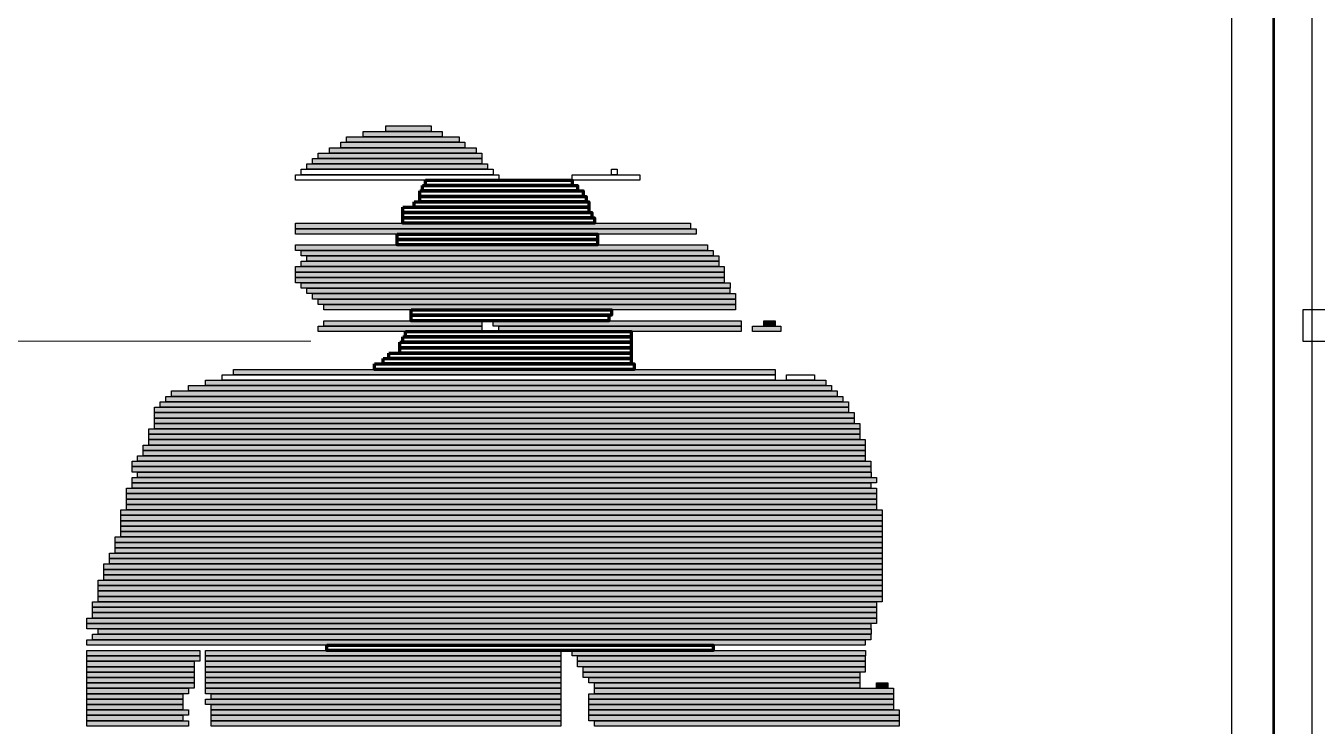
# Model space of a CAD drawing. Header units: millimetres. Extents: x 6 to 41668, y 1529 to 28527.
# Drawn here: x 17358 to 18826, y 16258 to 17055 of the extents above; entities that cross this region are included whole.
import ezdxf

# ---------------------------------------------------------------- set-up
doc = ezdxf.new("R2010")
doc.units = ezdxf.units.MM
doc.header["$LTSCALE"] = 50
doc.linetypes.add('PDF_211-7_211-7_0-0_0-0', pattern=[423.4, 211.7, -211.7, 0, 0])
for name, color, linetype in [('00_Wand_Bestand', 7, 'Continuous'), ('05_Linien_stark', 7, 'Continuous'), ('06_Linien_fein', 3, 'Continuous'), ('07_Bemassung', 6, 'Continuous'), ('08_Schnittlinie', 1, 'Continuous')]:
    doc.layers.add(name, color=color, linetype=linetype)

msp = doc.modelspace()

# ---------------------------------------------------------------- hatches: boundary and pattern name
at = {"layer": '00_Wand_Bestand'}
for points in [[(17722.1, 16928.3), (17850.3, 16928.3), (17850.3, 16922.1), (17722.1, 16922.1)], [(17741.3, 16934.4), (17831.1, 16934.4), (17831.1, 16928.3), (17741.3, 16928.3)], [(17702.8, 16915.9), (17869.6, 16915.9), (17869.6, 16909.8), (17702.8, 16909.8)], [(17715.7, 16922.1), (17856.7, 16922.1), (17856.7, 16915.9), (17715.7, 16915.9)], [(17677.2, 16897.5), (17882.4, 16897.5), (17882.4, 16891.4), (17677.2, 16891.4)], [(17683.6, 16903.7), (17876, 16903.7), (17876, 16897.5), (17683.6, 16897.5)], [(17690, 16909.8), (17876, 16909.8), (17876, 16903.7), (17690, 16903.7)], [(17664.4, 16829.9), (18113.2, 16829.9), (18113.2, 16823.7), (17664.4, 16823.7)], [(17664.4, 16823.7), (18119.7, 16823.7), (18119.7, 16817.6), (17664.4, 16817.6)], [(17664.4, 16805.3), (18132.5, 16805.3), (18132.5, 16799.1), (17664.4, 16799.1)], [(17670.8, 16799.1), (18138.9, 16799.1), (18138.9, 16793), (17670.8, 16793)], [(17664.4, 16780.7), (18151.7, 16780.7), (18151.7, 16774.5), (17664.4, 16774.5)], [(17670.8, 16786.9), (18145.3, 16786.9), (18145.3, 16780.7), (17670.8, 16780.7)], [(17677.2, 16793), (18145.3, 16793), (18145.3, 16786.9), (17677.2, 16786.9)], [(17664.4, 16774.5), (18151.7, 16774.5), (18151.7, 16768.4), (17664.4, 16768.4)], [(17664.4, 16768.4), (18151.7, 16768.4), (18151.7, 16762.3), (17664.4, 16762.3)], [(17670.8, 16762.3), (18158.2, 16762.3), (18158.2, 16756.1), (17670.8, 16756.1)], [(17677.2, 16756.1), (18158.1, 16756.1), (18158.1, 16750), (17677.2, 16750)], [(17683.6, 16750), (18164.6, 16750), (18164.6, 16743.8), (17683.6, 16743.8)], [(17690, 16743.8), (18164.6, 16743.8), (18164.6, 16737.7), (17690, 16737.7)], [(17696.4, 16737.7), (18164.5, 16737.7), (18164.5, 16731.5), (17696.4, 16731.5)], [(17690, 16713), (17876, 16713), (17876, 16706.9), (17690, 16706.9)], [(17696.4, 16719.2), (17876, 16719.2), (17876, 16713), (17696.4, 16713)], [(17888.8, 16719.2), (18171, 16719.2), (18171, 16713), (17888.8, 16713)], [(17895.3, 16713), (18171, 16713), (18171, 16706.9), (17895.3, 16706.9)], [(18183.8, 16713), (18215.9, 16713), (18215.9, 16706.9), (18183.8, 16706.9)], [(18196.6, 16719.2), (18209.5, 16719.2), (18209.5, 16713), (18196.6, 16713)], [(17593.8, 16663.8), (18209.4, 16663.8), (18209.4, 16657.7), (17593.8, 16657.7)], [(17561.8, 16651.6), (18267.1, 16651.6), (18267.1, 16645.4), (17561.8, 16645.4)], [(17516.9, 16633.1), (18286.4, 16633.1), (18286.4, 16627), (17516.9, 16627)], [(17523.3, 16639.3), (18280, 16639.3), (18280, 16633.1), (17523.3, 16633.1)], [(17542.5, 16645.4), (18273.6, 16645.4), (18273.6, 16639.3), (17542.5, 16639.3)], [(17504.1, 16620.8), (18292.8, 16620.8), (18292.8, 16614.7), (17504.1, 16614.7)], [(17510.5, 16627), (18292.8, 16627), (18292.8, 16620.8), (17510.5, 16620.8)], [(17504.1, 16614.7), (18299.2, 16614.7), (18299.2, 16608.5), (17504.1, 16608.5)], [(17504.1, 16608.5), (18299.2, 16608.5), (18299.2, 16602.4), (17504.1, 16602.4)], [(17497.6, 16596.2), (18305.6, 16596.2), (18305.6, 16590.1), (17497.6, 16590.1)], [(17497.6, 16590.1), (18305.6, 16590.1), (18305.6, 16583.9), (17497.6, 16583.9)], [(17504.1, 16602.4), (18305.6, 16602.4), (18305.6, 16596.2), (17504.1, 16596.2)], [(17491.2, 16577.8), (18312, 16577.8), (18312, 16571.6), (17491.2, 16571.6)], [(17497.6, 16583.9), (18312, 16583.9), (18312, 16577.8), (17497.6, 16577.8)], [(17478.4, 16559.4), (18318.4, 16559.4), (18318.4, 16553.2), (17478.4, 16553.2)], [(17484.8, 16565.5), (18312, 16565.5), (18312, 16559.4), (17484.8, 16559.4)], [(17491.2, 16571.6), (18312, 16571.6), (18312, 16565.5), (17491.2, 16565.5)], [(17478.4, 16553.2), (18318.4, 16553.2), (18318.4, 16547), (17478.4, 16547)], [(17484.8, 16547), (18318.5, 16547), (18318.5, 16540.9), (17484.8, 16540.9)], [(17478.4, 16540.9), (18324.9, 16540.9), (18324.9, 16534.8), (17478.4, 16534.8)], [(17478.4, 16534.8), (18318.4, 16534.8), (18318.4, 16528.6), (17478.4, 16528.6)], [(17472, 16528.6), (18324.8, 16528.6), (18324.8, 16522.5), (17472, 16522.5)], [(17472, 16522.5), (18324.8, 16522.5), (18324.8, 16516.3), (17472, 16516.3)], [(17472, 16516.3), (18324.8, 16516.3), (18324.8, 16510.1), (17472, 16510.1)], [(17465.6, 16504), (18331.3, 16504), (18331.3, 16497.9), (17465.6, 16497.9)], [(17472, 16510.1), (18324.8, 16510.1), (18324.8, 16504), (17472, 16504)], [(17465.6, 16497.9), (18331.3, 16497.9), (18331.3, 16491.7), (17465.6, 16491.7)], [(17465.6, 16491.7), (18331.3, 16491.7), (18331.3, 16485.5), (17465.6, 16485.5)], [(17459.2, 16473.2), (18331.3, 16473.2), (18331.3, 16467.1), (17459.2, 16467.1)], [(17465.6, 16485.5), (18331.3, 16485.5), (18331.3, 16479.4), (17465.6, 16479.4)], [(17465.6, 16479.4), (18331.3, 16479.4), (18331.3, 16473.2), (17465.6, 16473.2)], [(17459.2, 16467.1), (18331.3, 16467.1), (18331.3, 16460.9), (17459.2, 16460.9)], [(17459.2, 16460.9), (18331.3, 16460.9), (18331.3, 16454.8), (17459.2, 16454.8)], [(17446.3, 16442.5), (18331.2, 16442.5), (18331.2, 16436.3), (17446.3, 16436.3)], [(17452.8, 16454.8), (18331.3, 16454.8), (18331.3, 16448.7), (17452.8, 16448.7)], [(17452.8, 16448.7), (18331.3, 16448.7), (18331.3, 16442.5), (17452.8, 16442.5)], [(17446.3, 16436.3), (18331.2, 16436.3), (18331.2, 16430.2), (17446.3, 16430.2)], [(17446.3, 16430.2), (18331.2, 16430.2), (18331.2, 16424.1), (17446.3, 16424.1)], [(17440, 16424.1), (18331.3, 16424.1), (18331.3, 16417.9), (17440, 16417.9)], [(17440, 16417.9), (18331.3, 16417.9), (18331.3, 16411.8), (17440, 16411.8)], [(17433.5, 16399.5), (18324.9, 16399.5), (18324.9, 16393.3), (17433.5, 16393.3)], [(17440, 16411.8), (18331.3, 16411.8), (18331.3, 16405.6), (17440, 16405.6)], [(17440, 16405.6), (18331.3, 16405.6), (18331.3, 16399.5), (17440, 16399.5)], [(17433.5, 16393.3), (18324.9, 16393.3), (18324.9, 16387.2), (17433.5, 16387.2)], [(17433.5, 16387.2), (18324.9, 16387.2), (18324.9, 16381), (17433.5, 16381)], [(17427.1, 16381), (18324.8, 16381), (18324.8, 16374.9), (17427.1, 16374.9)], [(17427.1, 16374.9), (18318.4, 16374.9), (18318.4, 16368.7), (17427.1, 16368.7)], [(17440, 16368.7), (18318.5, 16368.7), (18318.5, 16362.6), (17440, 16362.6)], [(17427.1, 16356.4), (18312, 16356.4), (18312, 16350.3), (17427.1, 16350.3)], [(17433.5, 16362.6), (18318.4, 16362.6), (18318.4, 16356.4), (17433.5, 16356.4)], [(17427.1, 16344.1), (17555.3, 16344.1), (17555.3, 16338), (17427.1, 16338)], [(17561.8, 16344.1), (17965.8, 16344.1), (17965.8, 16338), (17561.8, 16338)], [(17978.6, 16344.1), (18312.1, 16344.1), (18312.1, 16338), (17978.6, 16338)], [(17427.1, 16338), (17555.3, 16338), (17555.3, 16331.8), (17427.1, 16331.8)], [(17427.1, 16331.8), (17548.9, 16331.8), (17548.9, 16325.7), (17427.1, 16325.7)], [(17427.1, 16325.7), (17548.9, 16325.7), (17548.9, 16319.5), (17427.1, 16319.5)], [(17561.8, 16338), (17965.8, 16338), (17965.8, 16331.8), (17561.8, 16331.8)], [(17561.8, 16331.8), (17965.8, 16331.8), (17965.8, 16325.7), (17561.8, 16325.7)], [(17561.8, 16325.7), (17965.8, 16325.7), (17965.8, 16319.5), (17561.8, 16319.5)], [(17985, 16338), (18312, 16338), (18312, 16331.8), (17985, 16331.8)], [(17985, 16331.8), (18312, 16331.8), (18312, 16325.7), (17985, 16325.7)], [(17991.4, 16325.7), (18312, 16325.7), (18312, 16319.5), (17991.4, 16319.5)], [(17427.1, 16319.5), (17548.9, 16319.5), (17548.9, 16313.4), (17427.1, 16313.4)], [(17427.1, 16313.4), (17548.9, 16313.4), (17548.9, 16307.3), (17427.1, 16307.3)], [(17561.8, 16319.5), (17965.8, 16319.5), (17965.8, 16313.4), (17561.8, 16313.4)], [(17561.8, 16313.4), (17965.8, 16313.4), (17965.8, 16307.3), (17561.8, 16307.3)], [(17991.4, 16319.5), (18305.6, 16319.5), (18305.6, 16313.4), (17991.4, 16313.4)], [(17997.8, 16313.4), (18305.6, 16313.4), (18305.6, 16307.3), (17997.8, 16307.3)], [(17427.1, 16307.3), (17548.9, 16307.3), (17548.9, 16301.1), (17427.1, 16301.1)], [(17427.1, 16301.1), (17542.5, 16301.1), (17542.5, 16294.9), (17427.1, 16294.9)], [(17561.8, 16307.3), (17965.8, 16307.3), (17965.8, 16301.1), (17561.8, 16301.1)], [(17561.8, 16301.1), (17965.8, 16301.1), (17965.8, 16294.9), (17561.8, 16294.9)], [(18004.2, 16307.3), (18305.6, 16307.3), (18305.6, 16301.1), (18004.2, 16301.1)], [(18004.2, 16301.1), (18344.1, 16301.1), (18344.1, 16294.9), (18004.2, 16294.9)], [(18324.9, 16307.3), (18337.7, 16307.3), (18337.7, 16301.1), (18324.9, 16301.1)], [(17427.1, 16294.9), (17536.1, 16294.9), (17536.1, 16288.8), (17427.1, 16288.8)], [(17427.1, 16288.8), (17536.1, 16288.8), (17536.1, 16282.6), (17427.1, 16282.6)], [(17427.1, 16282.6), (17536.1, 16282.6), (17536.1, 16276.5), (17427.1, 16276.5)], [(17561.8, 16288.8), (17965.8, 16288.8), (17965.8, 16282.6), (17561.8, 16282.6)], [(17568.2, 16294.9), (17965.8, 16294.9), (17965.8, 16288.8), (17568.2, 16288.8)], [(17568.2, 16282.6), (17965.8, 16282.6), (17965.8, 16276.5), (17568.2, 16276.5)], [(17997.8, 16294.9), (18344.1, 16294.9), (18344.1, 16288.8), (17997.8, 16288.8)], [(17997.8, 16288.8), (18344.1, 16288.8), (18344.1, 16282.6), (17997.8, 16282.6)], [(17997.8, 16282.6), (18344.1, 16282.6), (18344.1, 16276.5), (17997.8, 16276.5)], [(17427.1, 16276.5), (17542.5, 16276.5), (17542.5, 16270.4), (17427.1, 16270.4)], [(17427.1, 16270.4), (17536.1, 16270.4), (17536.1, 16264.2), (17427.1, 16264.2)], [(17568.2, 16276.5), (17965.8, 16276.5), (17965.8, 16270.4), (17568.2, 16270.4)], [(17568.2, 16270.4), (17965.8, 16270.4), (17965.8, 16264.2), (17568.2, 16264.2)], [(17997.8, 16276.5), (18350.5, 16276.5), (18350.5, 16270.4), (17997.8, 16270.4)], [(17997.8, 16270.4), (18350.5, 16270.4), (18350.5, 16264.2), (17997.8, 16264.2)], [(17427.1, 16264.2), (17542.5, 16264.2), (17542.5, 16258), (17427.1, 16258)], [(17568.2, 16264.2), (17965.8, 16264.2), (17965.8, 16258), (17568.2, 16258)], [(18004.2, 16264.2), (18350.5, 16264.2), (18350.5, 16258), (18004.2, 16258)]]:
    msp.add_hatch(color=7, dxfattribs=at).paths.add_polyline_path(points)
at = {"layer": '07_Bemassung'}
msp.add_hatch(color=7, dxfattribs=at).paths.add_polyline_path([(17767, 16940.6), (17818.3, 16940.6), (17818.3, 16934.4), (17767, 16934.4)])

# ---------------------------------------------------------------- linework, layer by layer
at = {"layer": '00_Wand_Bestand'}
for points in [[(17722.1, 16928.3), (17850.3, 16928.3), (17850.3, 16922.1), (17722.1, 16922.1)], [(17741.3, 16934.4), (17831.1, 16934.4), (17831.1, 16928.3), (17741.3, 16928.3)], [(17702.8, 16915.9), (17869.6, 16915.9), (17869.6, 16909.8), (17702.8, 16909.8)], [(17715.7, 16922.1), (17856.7, 16922.1), (17856.7, 16915.9), (17715.7, 16915.9)], [(17677.2, 16897.5), (17882.4, 16897.5), (17882.4, 16891.4), (17677.2, 16891.4)], [(17683.6, 16903.7), (17876, 16903.7), (17876, 16897.5), (17683.6, 16897.5)], [(17690, 16909.8), (17876, 16909.8), (17876, 16903.7), (17690, 16903.7)], [(17664.4, 16829.9), (18113.2, 16829.9), (18113.2, 16823.7), (17664.4, 16823.7)], [(17664.4, 16823.7), (18119.7, 16823.7), (18119.7, 16817.6), (17664.4, 16817.6)], [(17664.4, 16805.3), (18132.5, 16805.3), (18132.5, 16799.1), (17664.4, 16799.1)], [(17670.8, 16799.1), (18138.9, 16799.1), (18138.9, 16793), (17670.8, 16793)], [(17664.4, 16780.7), (18151.7, 16780.7), (18151.7, 16774.5), (17664.4, 16774.5)], [(17670.8, 16786.9), (18145.3, 16786.9), (18145.3, 16780.7), (17670.8, 16780.7)], [(17677.2, 16793), (18145.3, 16793), (18145.3, 16786.9), (17677.2, 16786.9)], [(17664.4, 16774.5), (18151.7, 16774.5), (18151.7, 16768.4), (17664.4, 16768.4)], [(17664.4, 16768.4), (18151.7, 16768.4), (18151.7, 16762.3), (17664.4, 16762.3)], [(17670.8, 16762.3), (18158.2, 16762.3), (18158.2, 16756.1), (17670.8, 16756.1)], [(17677.2, 16756.1), (18158.1, 16756.1), (18158.1, 16750), (17677.2, 16750)], [(17683.6, 16750), (18164.6, 16750), (18164.6, 16743.8), (17683.6, 16743.8)], [(17690, 16743.8), (18164.6, 16743.8), (18164.6, 16737.7), (17690, 16737.7)], [(17696.4, 16737.7), (18164.5, 16737.7), (18164.5, 16731.5), (17696.4, 16731.5)], [(17690, 16713), (17876, 16713), (17876, 16706.9), (17690, 16706.9)], [(17696.4, 16719.2), (17876, 16719.2), (17876, 16713), (17696.4, 16713)], [(17888.8, 16719.2), (18171, 16719.2), (18171, 16713), (17888.8, 16713)], [(17895.3, 16713), (18171, 16713), (18171, 16706.9), (17895.3, 16706.9)], [(18183.8, 16713), (18215.9, 16713), (18215.9, 16706.9), (18183.8, 16706.9)], [(18196.6, 16719.2), (18209.5, 16719.2), (18209.5, 16713), (18196.6, 16713)], [(17593.8, 16663.8), (18209.4, 16663.8), (18209.4, 16657.7), (17593.8, 16657.7)], [(17561.8, 16651.6), (18267.1, 16651.6), (18267.1, 16645.4), (17561.8, 16645.4)], [(17516.9, 16633.1), (18286.4, 16633.1), (18286.4, 16627), (17516.9, 16627)], [(17523.3, 16639.3), (18280, 16639.3), (18280, 16633.1), (17523.3, 16633.1)], [(17542.5, 16645.4), (18273.6, 16645.4), (18273.6, 16639.3), (17542.5, 16639.3)], [(17504.1, 16620.8), (18292.8, 16620.8), (18292.8, 16614.7), (17504.1, 16614.7)], [(17510.5, 16627), (18292.8, 16627), (18292.8, 16620.8), (17510.5, 16620.8)], [(17504.1, 16614.7), (18299.2, 16614.7), (18299.2, 16608.5), (17504.1, 16608.5)], [(17504.1, 16608.5), (18299.2, 16608.5), (18299.2, 16602.4), (17504.1, 16602.4)], [(17497.6, 16596.2), (18305.6, 16596.2), (18305.6, 16590.1), (17497.6, 16590.1)], [(17497.6, 16590.1), (18305.6, 16590.1), (18305.6, 16583.9), (17497.6, 16583.9)], [(17504.1, 16602.4), (18305.6, 16602.4), (18305.6, 16596.2), (17504.1, 16596.2)], [(17491.2, 16577.8), (18312, 16577.8), (18312, 16571.6), (17491.2, 16571.6)], [(17497.6, 16583.9), (18312, 16583.9), (18312, 16577.8), (17497.6, 16577.8)], [(17478.4, 16559.4), (18318.4, 16559.4), (18318.4, 16553.2), (17478.4, 16553.2)], [(17484.8, 16565.5), (18312, 16565.5), (18312, 16559.4), (17484.8, 16559.4)], [(17491.2, 16571.6), (18312, 16571.6), (18312, 16565.5), (17491.2, 16565.5)], [(17478.4, 16553.2), (18318.4, 16553.2), (18318.4, 16547), (17478.4, 16547)], [(17484.8, 16547), (18318.5, 16547), (18318.5, 16540.9), (17484.8, 16540.9)], [(17478.4, 16540.9), (18324.9, 16540.9), (18324.9, 16534.8), (17478.4, 16534.8)], [(17478.4, 16534.8), (18318.4, 16534.8), (18318.4, 16528.6), (17478.4, 16528.6)], [(17472, 16528.6), (18324.8, 16528.6), (18324.8, 16522.5), (17472, 16522.5)], [(17472, 16522.5), (18324.8, 16522.5), (18324.8, 16516.3), (17472, 16516.3)], [(17472, 16516.3), (18324.8, 16516.3), (18324.8, 16510.1), (17472, 16510.1)], [(17465.6, 16504), (18331.3, 16504), (18331.3, 16497.9), (17465.6, 16497.9)], [(17472, 16510.1), (18324.8, 16510.1), (18324.8, 16504), (17472, 16504)], [(17465.6, 16497.9), (18331.3, 16497.9), (18331.3, 16491.7), (17465.6, 16491.7)], [(17465.6, 16491.7), (18331.3, 16491.7), (18331.3, 16485.5), (17465.6, 16485.5)], [(17459.2, 16473.2), (18331.3, 16473.2), (18331.3, 16467.1), (17459.2, 16467.1)], [(17465.6, 16485.5), (18331.3, 16485.5), (18331.3, 16479.4), (17465.6, 16479.4)], [(17465.6, 16479.4), (18331.3, 16479.4), (18331.3, 16473.2), (17465.6, 16473.2)], [(17459.2, 16467.1), (18331.3, 16467.1), (18331.3, 16460.9), (17459.2, 16460.9)], [(17459.2, 16460.9), (18331.3, 16460.9), (18331.3, 16454.8), (17459.2, 16454.8)], [(17446.3, 16442.5), (18331.2, 16442.5), (18331.2, 16436.3), (17446.3, 16436.3)], [(17452.8, 16454.8), (18331.3, 16454.8), (18331.3, 16448.7), (17452.8, 16448.7)], [(17452.8, 16448.7), (18331.3, 16448.7), (18331.3, 16442.5), (17452.8, 16442.5)], [(17446.3, 16436.3), (18331.2, 16436.3), (18331.2, 16430.2), (17446.3, 16430.2)], [(17446.3, 16430.2), (18331.2, 16430.2), (18331.2, 16424.1), (17446.3, 16424.1)], [(17440, 16424.1), (18331.3, 16424.1), (18331.3, 16417.9), (17440, 16417.9)], [(17440, 16417.9), (18331.3, 16417.9), (18331.3, 16411.8), (17440, 16411.8)], [(17433.5, 16399.5), (18324.9, 16399.5), (18324.9, 16393.3), (17433.5, 16393.3)], [(17440, 16411.8), (18331.3, 16411.8), (18331.3, 16405.6), (17440, 16405.6)], [(17440, 16405.6), (18331.3, 16405.6), (18331.3, 16399.5), (17440, 16399.5)], [(17433.5, 16393.3), (18324.9, 16393.3), (18324.9, 16387.2), (17433.5, 16387.2)], [(17433.5, 16387.2), (18324.9, 16387.2), (18324.9, 16381), (17433.5, 16381)], [(17427.1, 16381), (18324.8, 16381), (18324.8, 16374.9), (17427.1, 16374.9)], [(17427.1, 16374.9), (18318.4, 16374.9), (18318.4, 16368.7), (17427.1, 16368.7)], [(17440, 16368.7), (18318.5, 16368.7), (18318.5, 16362.6), (17440, 16362.6)], [(17427.1, 16356.4), (18312, 16356.4), (18312, 16350.3), (17427.1, 16350.3)], [(17433.5, 16362.6), (18318.4, 16362.6), (18318.4, 16356.4), (17433.5, 16356.4)], [(17427.1, 16344.1), (17555.3, 16344.1), (17555.3, 16338), (17427.1, 16338)], [(17561.8, 16344.1), (17965.8, 16344.1), (17965.8, 16338), (17561.8, 16338)], [(17978.6, 16344.1), (18312.1, 16344.1), (18312.1, 16338), (17978.6, 16338)], [(17427.1, 16338), (17555.3, 16338), (17555.3, 16331.8), (17427.1, 16331.8)], [(17427.1, 16331.8), (17548.9, 16331.8), (17548.9, 16325.7), (17427.1, 16325.7)], [(17427.1, 16325.7), (17548.9, 16325.7), (17548.9, 16319.5), (17427.1, 16319.5)], [(17561.8, 16338), (17965.8, 16338), (17965.8, 16331.8), (17561.8, 16331.8)], [(17561.8, 16331.8), (17965.8, 16331.8), (17965.8, 16325.7), (17561.8, 16325.7)], [(17561.8, 16325.7), (17965.8, 16325.7), (17965.8, 16319.5), (17561.8, 16319.5)], [(17985, 16338), (18312, 16338), (18312, 16331.8), (17985, 16331.8)], [(17985, 16331.8), (18312, 16331.8), (18312, 16325.7), (17985, 16325.7)], [(17991.4, 16325.7), (18312, 16325.7), (18312, 16319.5), (17991.4, 16319.5)], [(17427.1, 16319.5), (17548.9, 16319.5), (17548.9, 16313.4), (17427.1, 16313.4)], [(17427.1, 16313.4), (17548.9, 16313.4), (17548.9, 16307.3), (17427.1, 16307.3)], [(17561.8, 16319.5), (17965.8, 16319.5), (17965.8, 16313.4), (17561.8, 16313.4)], [(17561.8, 16313.4), (17965.8, 16313.4), (17965.8, 16307.3), (17561.8, 16307.3)], [(17991.4, 16319.5), (18305.6, 16319.5), (18305.6, 16313.4), (17991.4, 16313.4)], [(17997.8, 16313.4), (18305.6, 16313.4), (18305.6, 16307.3), (17997.8, 16307.3)], [(17427.1, 16307.3), (17548.9, 16307.3), (17548.9, 16301.1), (17427.1, 16301.1)], [(17427.1, 16301.1), (17542.5, 16301.1), (17542.5, 16294.9), (17427.1, 16294.9)], [(17561.8, 16307.3), (17965.8, 16307.3), (17965.8, 16301.1), (17561.8, 16301.1)], [(17561.8, 16301.1), (17965.8, 16301.1), (17965.8, 16294.9), (17561.8, 16294.9)], [(18004.2, 16307.3), (18305.6, 16307.3), (18305.6, 16301.1), (18004.2, 16301.1)], [(18004.2, 16301.1), (18344.1, 16301.1), (18344.1, 16294.9), (18004.2, 16294.9)], [(18324.9, 16307.3), (18337.7, 16307.3), (18337.7, 16301.1), (18324.9, 16301.1)], [(17427.1, 16294.9), (17536.1, 16294.9), (17536.1, 16288.8), (17427.1, 16288.8)], [(17427.1, 16288.8), (17536.1, 16288.8), (17536.1, 16282.6), (17427.1, 16282.6)], [(17427.1, 16282.6), (17536.1, 16282.6), (17536.1, 16276.5), (17427.1, 16276.5)], [(17561.8, 16288.8), (17965.8, 16288.8), (17965.8, 16282.6), (17561.8, 16282.6)], [(17568.2, 16294.9), (17965.8, 16294.9), (17965.8, 16288.8), (17568.2, 16288.8)], [(17568.2, 16282.6), (17965.8, 16282.6), (17965.8, 16276.5), (17568.2, 16276.5)], [(17997.8, 16294.9), (18344.1, 16294.9), (18344.1, 16288.8), (17997.8, 16288.8)], [(17997.8, 16288.8), (18344.1, 16288.8), (18344.1, 16282.6), (17997.8, 16282.6)], [(17997.8, 16282.6), (18344.1, 16282.6), (18344.1, 16276.5), (17997.8, 16276.5)], [(17427.1, 16276.5), (17542.5, 16276.5), (17542.5, 16270.4), (17427.1, 16270.4)], [(17427.1, 16270.4), (17536.1, 16270.4), (17536.1, 16264.2), (17427.1, 16264.2)], [(17568.2, 16276.5), (17965.8, 16276.5), (17965.8, 16270.4), (17568.2, 16270.4)], [(17568.2, 16270.4), (17965.8, 16270.4), (17965.8, 16264.2), (17568.2, 16264.2)], [(17997.8, 16276.5), (18350.5, 16276.5), (18350.5, 16270.4), (17997.8, 16270.4)], [(17997.8, 16270.4), (18350.5, 16270.4), (18350.5, 16264.2), (17997.8, 16264.2)], [(17427.1, 16264.2), (17542.5, 16264.2), (17542.5, 16258), (17427.1, 16258)], [(17568.2, 16264.2), (17965.8, 16264.2), (17965.8, 16258), (17568.2, 16258)], [(18004.2, 16264.2), (18350.5, 16264.2), (18350.5, 16258), (18004.2, 16258)]]:
    msp.add_lwpolyline(points, close=True, dxfattribs=at)
at = {"layer": '05_Linien_stark', "lineweight": 15}
msp.add_line((17681.5, 16695.9), (16176.7, 16695.9), dxfattribs=at)
at = {"layer": '05_Linien_stark', "lineweight": 25}
msp.add_lwpolyline([(18728.8, 19279.3), (18819.6, 19279.3), (18819.6, 12193.4), (18728.8, 12193.4)], close=True, dxfattribs=at)
at = {"layer": '05_Linien_stark', "lineweight": 211}
for points in [[(17808.7, 16872.9), (17985, 16872.9), (17985, 16866.8), (17808.7, 16866.8)], [(17811.9, 16879.1), (17978.6, 16879.1), (17978.6, 16872.9), (17811.9, 16872.9)], [(17799, 16854.5), (17997.8, 16854.5), (17997.8, 16848.3), (17799, 16848.3)], [(17805.5, 16866.8), (17991.4, 16866.8), (17991.4, 16860.6), (17805.5, 16860.6)], [(17805.5, 16860.6), (17994.6, 16860.6), (17994.6, 16854.5), (17805.5, 16854.5)], [(17786.2, 16848.3), (17997.8, 16848.3), (17997.8, 16842.2), (17786.2, 16842.2)], [(17786.2, 16842.2), (18001, 16842.2), (18001, 16836), (17786.2, 16836)], [(17786.2, 16836), (18004.2, 16836), (18004.2, 16829.9), (17786.2, 16829.9)], [(17779.8, 16817.6), (18007.5, 16817.6), (18007.5, 16811.4), (17779.8, 16811.4)], [(17779.8, 16811.4), (18007.5, 16811.4), (18007.5, 16805.3), (17779.8, 16805.3)], [(17795.8, 16731.5), (18023.5, 16731.5), (18023.5, 16725.4), (17795.8, 16725.4)], [(17795.8, 16725.3), (18020.3, 16725.3), (18020.3, 16719.2), (17795.8, 16719.2)], [(17789.4, 16706.9), (18045.9, 16706.9), (18045.9, 16700.7), (17789.4, 16700.7)], [(17783, 16694.6), (18045.9, 16694.6), (18045.9, 16688.4), (17783, 16688.4)], [(17786.2, 16700.7), (18045.9, 16700.7), (18045.9, 16694.6), (17786.2, 16694.6)], [(17770.2, 16682.3), (18045.9, 16682.3), (18045.9, 16676.2), (17770.2, 16676.2)], [(17783, 16688.4), (18045.9, 16688.4), (18045.9, 16682.3), (17783, 16682.3)], [(17754.2, 16670), (18049.1, 16670), (18049.1, 16663.8), (17754.2, 16663.8)], [(17763.8, 16676.2), (18045.9, 16676.2), (18045.9, 16670), (17763.8, 16670)], [(17699.7, 16350.3), (18138.9, 16350.3), (18138.9, 16344.1), (17699.7, 16344.1)]]:
    msp.add_lwpolyline(points, close=True, dxfattribs=at)
at = {"layer": '05_Linien_stark', "lineweight": 30}
msp.add_lwpolyline([(18809.9, 16731.8), (19051.8, 16731.8), (19051.8, 16695.4), (18809.9, 16695.4)], close=True, dxfattribs=at)
at = {"layer": '06_Linien_fein'}
for points in [[(17664.4, 16885.2), (17895.2, 16885.2), (17895.2, 16879.1), (17664.4, 16879.1)], [(17670.8, 16891.4), (17888.8, 16891.4), (17888.8, 16885.2), (17670.8, 16885.2)], [(17978.6, 16885.2), (18055.6, 16885.2), (18055.6, 16879.1), (17978.6, 16879.1)], [(18023.5, 16891.4), (18029.9, 16891.4), (18029.9, 16885.2), (18023.5, 16885.2)], [(17581, 16657.7), (18209.5, 16657.7), (18209.5, 16651.6), (17581, 16651.6)], [(18222.3, 16657.7), (18254.3, 16657.7), (18254.3, 16651.6), (18222.3, 16651.6)]]:
    msp.add_lwpolyline(points, close=True, dxfattribs=at)
at = {"layer": '07_Bemassung'}
msp.add_lwpolyline([(17767, 16940.6), (17818.3, 16940.6), (17818.3, 16934.4), (17767, 16934.4)], close=True, dxfattribs=at)
at = {"layer": '08_Schnittlinie', "linetype": 'PDF_211-7_211-7_0-0_0-0', "lineweight": 53}
msp.add_line((18776.1, 21107.4), (18776.1, 8506.4), dxfattribs=at)

doc.saveas('drawing.dxf')
